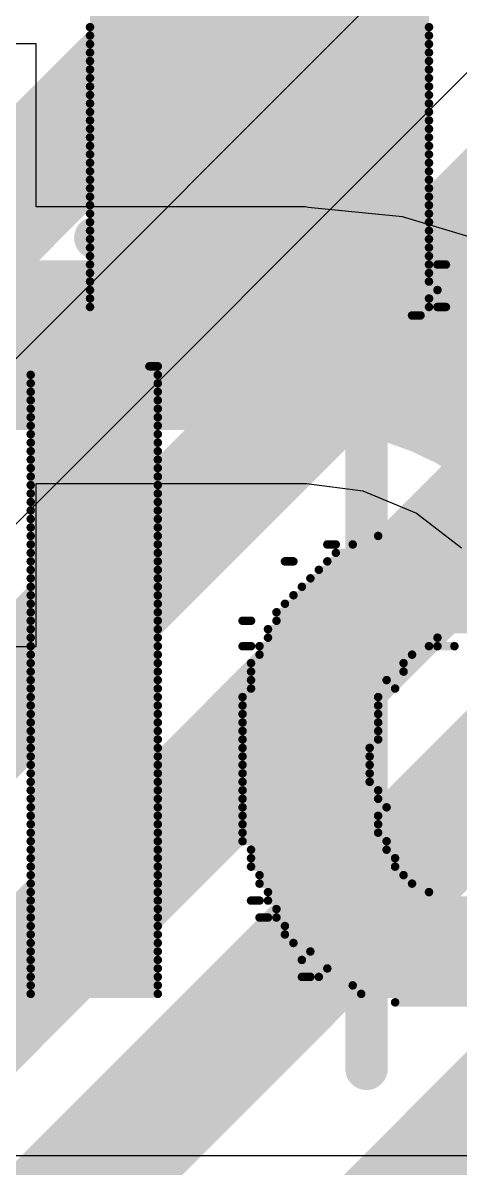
# Model space of a CAD drawing. Header units: inches. Extents: x -5 to 426, y -53 to 116.
# Drawn here: x 22.923 to 24.234, y -13.071 to -9.64 of the extents above; entities that cross this region are included whole.
import ezdxf

# ---------------------------------------------------------------- set-up
doc = ezdxf.new("R2010")
doc.units = ezdxf.units.IN
for name, color, linetype in [('Board Outline', 216, 'Continuous'), ('Bottom Layer', 5, 'Continuous'), ('Bottom Overlay', 54, 'Continuous'), ('Top Layer', 1, 'Continuous'), ('Top Overlay', 2, 'Continuous')]:
    doc.layers.add(name, color=color, linetype=linetype)

# ---------------------------------------------------------------- blocks, each defined once
blk = doc.blocks.new('38_SMD_M______23')
at = {"layer": 'Top Overlay', "const_width": 0.127}
for points in [[(9.0718, -8.4094), (9.0718, -9.2222)], [(6.5826, -9.2222), (9.0718, -9.2222)]]:
    blk.add_lwpolyline(points, dxfattribs=at)
at = {"layer": 'Top Overlay', "const_width": 0.0635}
for points in [[(9.0401, -8.4094, 1), (9.1036, -8.4094, 1)], [(6.5508, -9.2222, 1), (6.6143, -9.2222, 1)], [(9.0401, -9.2222, 1), (9.1036, -9.2222, 1)], [(9.0401, -9.2222, 1), (9.1036, -9.2222, 1)]]:
    blk.add_lwpolyline(points, format="xyb", close=True, dxfattribs=at)

msp = doc.modelspace()

# ---------------------------------------------------------------- linework, layer by layer
at = {"layer": 'Board Outline', "const_width": 0.254}
msp.add_lwpolyline([(49.7725, 6.3481, -1.144567), (-0.2979, -38.4414)], format="xyb", dxfattribs=at)
at = {"layer": 'Bottom Layer'}
for p, q in [((29.8821, -4.1615), (20.9794, -13.0642)), ((21.1658, -12.3823), (29.3173, -4.2308))]:
    msp.add_line(p, q, dxfattribs=at)
at = {"layer": 'Bottom Layer', "const_width": 0.381}
for points in [[(20.9186, -12.135), (29.1589, -3.8947)], [(21.2267, -13.3114), (30.3345, -4.2036)], [(20.0917, -15.3242), (30.4822, -4.9336)], [(19.8879, -16.3343), (30.3798, -5.8424)], [(19.8207, -17.4247), (30.4082, -6.8372)]]:
    msp.add_lwpolyline(points, dxfattribs=at)
at = {"layer": 'Bottom Overlay', "const_width": 0.0254}
for points in [[(23.1243, -9.6278), (24.1403, -9.6278)], [(23.1243, -9.6532), (24.1403, -9.6532)], [(23.1243, -9.6786), (24.1403, -9.6786)], [(23.1243, -9.704), (24.1403, -9.704)], [(23.1243, -9.7294), (24.1403, -9.7294)], [(23.1243, -9.7548), (24.1403, -9.7548)], [(23.1243, -9.7802), (24.1403, -9.7802)], [(23.1243, -9.8056), (24.1403, -9.8056)], [(23.1243, -9.831), (24.1403, -9.831)], [(23.1243, -9.8564), (24.1403, -9.8564)], [(23.1243, -9.8818), (24.1403, -9.8818)], [(23.1243, -9.9072), (24.1403, -9.9072)], [(23.1243, -9.9326), (24.1403, -9.9326)], [(23.1243, -9.958), (24.1403, -9.958)], [(23.1243, -9.9834), (24.1403, -9.9834)], [(23.1243, -10.0088), (24.1403, -10.0088)], [(23.1243, -10.0342), (24.1403, -10.0342)], [(23.1243, -10.0596), (24.1403, -10.0596)], [(23.1243, -10.085), (24.1403, -10.085)], [(23.1243, -10.1104), (24.1403, -10.1104)], [(23.1243, -10.1358), (24.1403, -10.1358)], [(23.1243, -10.1612), (24.1403, -10.1612)], [(23.1243, -10.1866), (24.1403, -10.1866)], [(23.1243, -10.212), (24.1403, -10.212)], [(23.1243, -10.2374), (24.1403, -10.2374)], [(23.1243, -10.2628), (24.1403, -10.2628)], [(23.1243, -10.2882), (24.1403, -10.2882)], [(23.1243, -10.3136), (24.1403, -10.3136)], [(23.1243, -10.339), (24.1403, -10.339)], [(23.1243, -10.3644), (24.1403, -10.3644)], [(24.1657, -10.3644), (24.1911, -10.3644)], [(23.1243, -10.3898), (24.1403, -10.3898)], [(23.1243, -10.4152), (24.1403, -10.4152)], [(23.1243, -10.4406), (24.1657, -10.4406)], [(23.1243, -10.466), (24.1403, -10.466)], [(23.1243, -10.4914), (24.1403, -10.4914)], [(24.1657, -10.4914), (24.1911, -10.4914)], [(24.0895, -10.5168), (24.1149, -10.5168)], [(23.3021, -10.6692), (23.3275, -10.6692)], [(22.9465, -10.6946), (23.3275, -10.6946)], [(22.9465, -10.72), (23.3275, -10.72)], [(22.9465, -10.7454), (23.3275, -10.7454)], [(22.9465, -10.7708), (23.3275, -10.7708)], [(22.9465, -10.7962), (23.3275, -10.7962)], [(22.9465, -10.8216), (23.3275, -10.8216)], [(22.9465, -10.847), (23.3275, -10.847)], [(22.9465, -10.8724), (23.3275, -10.8724)], [(22.9465, -10.8978), (23.3275, -10.8978)], [(22.9465, -10.9232), (23.3275, -10.9232)], [(22.9465, -10.9486), (23.3275, -10.9486)], [(22.9465, -10.974), (23.3275, -10.974)], [(22.9465, -10.9994), (23.3275, -10.9994)], [(22.9465, -11.0248), (23.3275, -11.0248)], [(22.9465, -11.0502), (23.3275, -11.0502)], [(22.9465, -11.0756), (23.3275, -11.0756)], [(22.9465, -11.101), (23.3275, -11.101)], [(22.9465, -11.1264), (23.3275, -11.1264)], [(22.9465, -11.1518), (23.3275, -11.1518)], [(22.9465, -11.1772), (23.3275, -11.1772)], [(23.9879, -11.1772), (24.2927, -11.1772)], [(22.9465, -11.2026), (23.3275, -11.2026)], [(22.9465, -11.228), (23.3275, -11.228)], [(23.8355, -11.2026), (23.8609, -11.2026)], [(23.8609, -11.228), (24.4197, -11.228)], [(23.9117, -11.2026), (24.3689, -11.2026)], [(22.9465, -11.2534), (23.3275, -11.2534)], [(23.7085, -11.2534), (23.7339, -11.2534)], [(23.8355, -11.2534), (24.4451, -11.2534)], [(22.9465, -11.2788), (23.3275, -11.2788)], [(23.8101, -11.2788), (24.4705, -11.2788)], [(22.9465, -11.3042), (23.3275, -11.3042)], [(22.9465, -11.3296), (23.3275, -11.3296)], [(23.7593, -11.3296), (24.9023, -11.3296)], [(23.7847, -11.3042), (24.5213, -11.3042)], [(22.9465, -11.355), (23.3275, -11.355)], [(23.7339, -11.355), (24.9023, -11.355)], [(22.9465, -11.3804), (23.3275, -11.3804)], [(23.7085, -11.3804), (24.9023, -11.3804)], [(22.9465, -11.4058), (23.3275, -11.4058)], [(22.9465, -11.4312), (23.3275, -11.4312)], [(23.5815, -11.4312), (23.6069, -11.4312)], [(23.6831, -11.4058), (24.9023, -11.4058)], [(23.6831, -11.4312), (24.9023, -11.4312)], [(22.9465, -11.4566), (23.3275, -11.4566)], [(23.6577, -11.4566), (24.9023, -11.4566)], [(22.9465, -11.482), (23.3275, -11.482)], [(23.6577, -11.482), (24.1657, -11.482)], [(22.9465, -11.5074), (23.3275, -11.5074)], [(22.9465, -11.5328), (23.3275, -11.5328)], [(23.5815, -11.5074), (23.6069, -11.5074)], [(23.6323, -11.5074), (24.1403, -11.5074)], [(23.6323, -11.5328), (24.0895, -11.5328)], [(24.1657, -11.5074), (24.2165, -11.5074)], [(22.9465, -11.5582), (23.3275, -11.5582)], [(23.6069, -11.5582), (24.0641, -11.5582)], [(22.9465, -11.5836), (23.3275, -11.5836)], [(23.6069, -11.5836), (24.0641, -11.5836)], [(22.9465, -11.609), (23.3275, -11.609)], [(22.9465, -11.6344), (23.3275, -11.6344)], [(23.6069, -11.609), (24.0133, -11.609)], [(23.6069, -11.6344), (24.0387, -11.6344)], [(22.9465, -11.6598), (23.3275, -11.6598)], [(23.5815, -11.6598), (23.9879, -11.6598)], [(22.9465, -11.6852), (23.3275, -11.6852)], [(23.5815, -11.6852), (23.9879, -11.6852)], [(22.9465, -11.7106), (23.3275, -11.7106)], [(22.9465, -11.736), (23.3275, -11.736)], [(23.5815, -11.7106), (23.9879, -11.7106)], [(23.5815, -11.736), (23.9879, -11.736)], [(22.9465, -11.7614), (23.3275, -11.7614)], [(23.5815, -11.7614), (23.9879, -11.7614)], [(22.9465, -11.7868), (23.3275, -11.7868)], [(22.9465, -11.8122), (23.3275, -11.8122)], [(23.5815, -11.7868), (23.9879, -11.7868)], [(23.5815, -11.8122), (23.9625, -11.8122)], [(22.9465, -11.8376), (23.3275, -11.8376)], [(23.5815, -11.8376), (23.9625, -11.8376)], [(22.9465, -11.863), (23.3275, -11.863)], [(23.5815, -11.863), (23.9625, -11.863)], [(22.9465, -11.8884), (23.3275, -11.8884)], [(22.9465, -11.9138), (23.3275, -11.9138)], [(23.5815, -11.8884), (23.9625, -11.8884)], [(23.5815, -11.9138), (23.9625, -11.9138)], [(22.9465, -11.9392), (23.3275, -11.9392)], [(23.5815, -11.9392), (23.9879, -11.9392)], [(22.9465, -11.9646), (23.3275, -11.9646)], [(23.5815, -11.9646), (23.9879, -11.9646)], [(22.9465, -11.99), (23.3275, -11.99)], [(22.9465, -12.0154), (23.3275, -12.0154)], [(23.5815, -11.99), (24.0133, -11.99)], [(23.5815, -12.0154), (23.9879, -12.0154)], [(22.9465, -12.0408), (23.3275, -12.0408)], [(23.5815, -12.0408), (23.9879, -12.0408)], [(22.9465, -12.0662), (23.3275, -12.0662)], [(23.5815, -12.0662), (23.9879, -12.0662)], [(22.9465, -12.0916), (23.3275, -12.0916)], [(22.9465, -12.117), (23.3275, -12.117)], [(23.5815, -12.0916), (24.0133, -12.0916)], [(23.6069, -12.117), (24.0133, -12.117)], [(22.9465, -12.1424), (23.3275, -12.1424)], [(23.6069, -12.1424), (24.0387, -12.1424)], [(22.9465, -12.1678), (23.3275, -12.1678)], [(23.6069, -12.1678), (24.0387, -12.1678)], [(22.9465, -12.1932), (23.3275, -12.1932)], [(22.9465, -12.2186), (23.3275, -12.2186)], [(23.6323, -12.1932), (24.0641, -12.1932)], [(23.6323, -12.2186), (24.0895, -12.2186)], [(22.9465, -12.244), (23.3275, -12.244)], [(23.6577, -12.244), (24.1403, -12.244)], [(22.9465, -12.2694), (23.3275, -12.2694)], [(23.6069, -12.2694), (23.6323, -12.2694)], [(23.6577, -12.2694), (24.9023, -12.2694)], [(22.9465, -12.2948), (23.3275, -12.2948)], [(22.9465, -12.3202), (23.3275, -12.3202)], [(23.6323, -12.3202), (23.6577, -12.3202)], [(23.6831, -12.2948), (24.9023, -12.2948)], [(23.6831, -12.3202), (24.9023, -12.3202)], [(22.9465, -12.3456), (23.3275, -12.3456)], [(23.7085, -12.3456), (24.9023, -12.3456)], [(22.9465, -12.371), (23.3275, -12.371)], [(23.7085, -12.371), (24.9023, -12.371)], [(22.9465, -12.3964), (23.3275, -12.3964)], [(22.9465, -12.4218), (23.3275, -12.4218)], [(23.7339, -12.3964), (24.9023, -12.3964)], [(23.7847, -12.4218), (24.9023, -12.4218)], [(22.9465, -12.4472), (23.3275, -12.4472)], [(23.7593, -12.4472), (24.4959, -12.4472)], [(22.9465, -12.4726), (23.3275, -12.4726)], [(22.9465, -12.498), (23.3275, -12.498)], [(23.7593, -12.498), (23.7847, -12.498)], [(23.8101, -12.498), (24.4197, -12.498)], [(23.8355, -12.4726), (24.4705, -12.4726)], [(22.9465, -12.5234), (23.3275, -12.5234)], [(23.9117, -12.5234), (24.3943, -12.5234)], [(22.9465, -12.5488), (23.3275, -12.5488)], [(23.9371, -12.5488), (24.3435, -12.5488)], [(24.0387, -12.5742), (24.2673, -12.5742)]]:
    msp.add_lwpolyline(points, dxfattribs=at)
at = {"layer": 'Bottom Overlay', "const_width": 0.0127}
for points in [[(23.1179, -9.6532, 1), (23.1306, -9.6532, 1)], [(23.1179, -9.6786, 1), (23.1306, -9.6786, 1)], [(24.1339, -9.6532, 1), (24.1466, -9.6532, 1)], [(24.1339, -9.6786, 1), (24.1466, -9.6786, 1)], [(23.1179, -9.704, 1), (23.1306, -9.704, 1)], [(24.1339, -9.704, 1), (24.1466, -9.704, 1)], [(23.1179, -9.7294, 1), (23.1306, -9.7294, 1)], [(24.1339, -9.7294, 1), (24.1466, -9.7294, 1)], [(23.1179, -9.7548, 1), (23.1306, -9.7548, 1)], [(23.1179, -9.7802, 1), (23.1306, -9.7802, 1)], [(24.1339, -9.7548, 1), (24.1466, -9.7548, 1)], [(24.1339, -9.7802, 1), (24.1466, -9.7802, 1)], [(23.1179, -9.8056, 1), (23.1306, -9.8056, 1)], [(24.1339, -9.8056, 1), (24.1466, -9.8056, 1)], [(23.1179, -9.831, 1), (23.1306, -9.831, 1)], [(23.1179, -9.8564, 1), (23.1306, -9.8564, 1)], [(24.1339, -9.831, 1), (24.1466, -9.831, 1)], [(24.1339, -9.8564, 1), (24.1466, -9.8564, 1)], [(23.1179, -9.8818, 1), (23.1306, -9.8818, 1)], [(24.1339, -9.8818, 1), (24.1466, -9.8818, 1)], [(23.1179, -9.9072, 1), (23.1306, -9.9072, 1)], [(24.1339, -9.9072, 1), (24.1466, -9.9072, 1)], [(23.1179, -9.9326, 1), (23.1306, -9.9326, 1)], [(23.1179, -9.958, 1), (23.1306, -9.958, 1)], [(24.1339, -9.9326, 1), (24.1466, -9.9326, 1)], [(24.1339, -9.958, 1), (24.1466, -9.958, 1)], [(23.1179, -9.9834, 1), (23.1306, -9.9834, 1)], [(24.1339, -9.9834, 1), (24.1466, -9.9834, 1)], [(23.1179, -10.0088, 1), (23.1306, -10.0088, 1)], [(24.1339, -10.0088, 1), (24.1466, -10.0088, 1)], [(23.1179, -10.0342, 1), (23.1306, -10.0342, 1)], [(23.1179, -10.0596, 1), (23.1306, -10.0596, 1)], [(24.1339, -10.0342, 1), (24.1466, -10.0342, 1)], [(24.1339, -10.0596, 1), (24.1466, -10.0596, 1)], [(23.1179, -10.085, 1), (23.1306, -10.085, 1)], [(24.1339, -10.085, 1), (24.1466, -10.085, 1)], [(23.1179, -10.1104, 1), (23.1306, -10.1104, 1)], [(24.1339, -10.1104, 1), (24.1466, -10.1104, 1)], [(23.1179, -10.1358, 1), (23.1306, -10.1358, 1)], [(23.1179, -10.1612, 1), (23.1306, -10.1612, 1)], [(24.1339, -10.1358, 1), (24.1466, -10.1358, 1)], [(24.1339, -10.1612, 1), (24.1466, -10.1612, 1)], [(23.1179, -10.1866, 1), (23.1306, -10.1866, 1)], [(24.1339, -10.1866, 1), (24.1466, -10.1866, 1)], [(23.1179, -10.212, 1), (23.1306, -10.212, 1)], [(24.1339, -10.212, 1), (24.1466, -10.212, 1)], [(23.1179, -10.2374, 1), (23.1306, -10.2374, 1)], [(23.1179, -10.2628, 1), (23.1306, -10.2628, 1)], [(24.1339, -10.2374, 1), (24.1466, -10.2374, 1)], [(24.1339, -10.2628, 1), (24.1466, -10.2628, 1)], [(23.1179, -10.2882, 1), (23.1306, -10.2882, 1)], [(24.1339, -10.2882, 1), (24.1466, -10.2882, 1)], [(23.1179, -10.3136, 1), (23.1306, -10.3136, 1)], [(24.1339, -10.3136, 1), (24.1466, -10.3136, 1)], [(23.1179, -10.339, 1), (23.1306, -10.339, 1)], [(23.1179, -10.3644, 1), (23.1306, -10.3644, 1)], [(24.1339, -10.339, 1), (24.1466, -10.339, 1)], [(24.1339, -10.3644, 1), (24.1466, -10.3644, 1)], [(24.1593, -10.3644, 1), (24.172, -10.3644, 1)], [(24.1847, -10.3644, 1), (24.1974, -10.3644, 1)], [(23.1179, -10.3898, 1), (23.1306, -10.3898, 1)], [(24.1339, -10.3898, 1), (24.1466, -10.3898, 1)], [(23.1179, -10.4152, 1), (23.1306, -10.4152, 1)], [(24.1339, -10.4152, 1), (24.1466, -10.4152, 1)], [(23.1179, -10.4406, 1), (23.1306, -10.4406, 1)], [(23.1179, -10.466, 1), (23.1306, -10.466, 1)], [(24.1339, -10.466, 1), (24.1466, -10.466, 1)], [(24.1593, -10.4406, 1), (24.172, -10.4406, 1)], [(23.1179, -10.4914, 1), (23.1306, -10.4914, 1)], [(24.1339, -10.4914, 1), (24.1466, -10.4914, 1)], [(24.1593, -10.4914, 1), (24.172, -10.4914, 1)], [(24.1847, -10.4914, 1), (24.1974, -10.4914, 1)], [(24.0831, -10.5168, 1), (24.0958, -10.5168, 1)], [(24.1085, -10.5168, 1), (24.1212, -10.5168, 1)], [(23.2957, -10.6692, 1), (23.3084, -10.6692, 1)], [(23.3211, -10.6692, 1), (23.3338, -10.6692, 1)], [(22.9401, -10.6946, 1), (22.9528, -10.6946, 1)], [(23.3211, -10.6946, 1), (23.3338, -10.6946, 1)], [(22.9401, -10.72, 1), (22.9528, -10.72, 1)], [(22.9401, -10.7454, 1), (22.9528, -10.7454, 1)], [(23.3211, -10.72, 1), (23.3338, -10.72, 1)], [(23.3211, -10.7454, 1), (23.3338, -10.7454, 1)], [(22.9401, -10.7708, 1), (22.9528, -10.7708, 1)], [(23.3211, -10.7708, 1), (23.3338, -10.7708, 1)], [(22.9401, -10.7962, 1), (22.9528, -10.7962, 1)], [(23.3211, -10.7962, 1), (23.3338, -10.7962, 1)], [(22.9401, -10.8216, 1), (22.9528, -10.8216, 1)], [(22.9401, -10.847, 1), (22.9528, -10.847, 1)], [(23.3211, -10.8216, 1), (23.3338, -10.8216, 1)], [(23.3211, -10.847, 1), (23.3338, -10.847, 1)], [(22.9401, -10.8724, 1), (22.9528, -10.8724, 1)], [(23.3211, -10.8724, 1), (23.3338, -10.8724, 1)], [(22.9401, -10.8978, 1), (22.9528, -10.8978, 1)], [(23.3211, -10.8978, 1), (23.3338, -10.8978, 1)], [(22.9401, -10.9232, 1), (22.9528, -10.9232, 1)], [(22.9401, -10.9486, 1), (22.9528, -10.9486, 1)], [(23.3211, -10.9232, 1), (23.3338, -10.9232, 1)], [(23.3211, -10.9486, 1), (23.3338, -10.9486, 1)], [(22.9401, -10.974, 1), (22.9528, -10.974, 1)], [(23.3211, -10.974, 1), (23.3338, -10.974, 1)], [(22.9401, -10.9994, 1), (22.9528, -10.9994, 1)], [(23.3211, -10.9994, 1), (23.3338, -10.9994, 1)], [(22.9401, -11.0248, 1), (22.9528, -11.0248, 1)], [(22.9401, -11.0502, 1), (22.9528, -11.0502, 1)], [(23.3211, -11.0248, 1), (23.3338, -11.0248, 1)], [(23.3211, -11.0502, 1), (23.3338, -11.0502, 1)], [(22.9401, -11.0756, 1), (22.9528, -11.0756, 1)], [(23.3211, -11.0756, 1), (23.3338, -11.0756, 1)], [(22.9401, -11.101, 1), (22.9528, -11.101, 1)], [(22.9401, -11.1264, 1), (22.9528, -11.1264, 1)], [(23.3211, -11.101, 1), (23.3338, -11.101, 1)], [(23.3211, -11.1264, 1), (23.3338, -11.1264, 1)], [(22.9401, -11.1518, 1), (22.9528, -11.1518, 1)], [(23.3211, -11.1518, 1), (23.3338, -11.1518, 1)], [(22.9401, -11.1772, 1), (22.9528, -11.1772, 1)], [(23.3211, -11.1772, 1), (23.3338, -11.1772, 1)], [(23.9815, -11.1772, 1), (23.9942, -11.1772, 1)], [(22.9401, -11.2026, 1), (22.9528, -11.2026, 1)], [(22.9401, -11.228, 1), (22.9528, -11.228, 1)], [(23.3211, -11.2026, 1), (23.3338, -11.2026, 1)], [(23.3211, -11.228, 1), (23.3338, -11.228, 1)], [(23.8291, -11.2026, 1), (23.8418, -11.2026, 1)], [(23.8545, -11.2026, 1), (23.8672, -11.2026, 1)], [(23.8545, -11.228, 1), (23.8672, -11.228, 1)], [(23.9053, -11.2026, 1), (23.918, -11.2026, 1)], [(22.9401, -11.2534, 1), (22.9528, -11.2534, 1)], [(23.3211, -11.2534, 1), (23.3338, -11.2534, 1)], [(23.7021, -11.2534, 1), (23.7148, -11.2534, 1)], [(23.7275, -11.2534, 1), (23.7402, -11.2534, 1)], [(23.8291, -11.2534, 1), (23.8418, -11.2534, 1)], [(22.9401, -11.2788, 1), (22.9528, -11.2788, 1)], [(23.3211, -11.2788, 1), (23.3338, -11.2788, 1)], [(23.8037, -11.2788, 1), (23.8164, -11.2788, 1)], [(22.9401, -11.3042, 1), (22.9528, -11.3042, 1)], [(22.9401, -11.3296, 1), (22.9528, -11.3296, 1)], [(23.3211, -11.3042, 1), (23.3338, -11.3042, 1)], [(23.3211, -11.3296, 1), (23.3338, -11.3296, 1)], [(23.7529, -11.3296, 1), (23.7656, -11.3296, 1)], [(23.7783, -11.3042, 1), (23.791, -11.3042, 1)], [(22.9401, -11.355, 1), (22.9528, -11.355, 1)], [(23.3211, -11.355, 1), (23.3338, -11.355, 1)], [(23.7275, -11.355, 1), (23.7402, -11.355, 1)], [(22.9401, -11.3804, 1), (22.9528, -11.3804, 1)], [(23.3211, -11.3804, 1), (23.3338, -11.3804, 1)], [(23.7021, -11.3804, 1), (23.7148, -11.3804, 1)], [(22.9401, -11.4058, 1), (22.9528, -11.4058, 1)], [(22.9401, -11.4312, 1), (22.9528, -11.4312, 1)], [(23.3211, -11.4058, 1), (23.3338, -11.4058, 1)], [(23.3211, -11.4312, 1), (23.3338, -11.4312, 1)], [(23.5751, -11.4312, 1), (23.5878, -11.4312, 1)], [(23.6005, -11.4312, 1), (23.6132, -11.4312, 1)], [(23.6767, -11.4058, 1), (23.6894, -11.4058, 1)], [(23.6767, -11.4312, 1), (23.6894, -11.4312, 1)], [(22.9401, -11.4566, 1), (22.9528, -11.4566, 1)], [(23.3211, -11.4566, 1), (23.3338, -11.4566, 1)], [(23.6513, -11.4566, 1), (23.664, -11.4566, 1)], [(22.9401, -11.482, 1), (22.9528, -11.482, 1)], [(23.3211, -11.482, 1), (23.3338, -11.482, 1)], [(23.6513, -11.482, 1), (23.664, -11.482, 1)], [(24.1593, -11.482, 1), (24.172, -11.482, 1)], [(22.9401, -11.5074, 1), (22.9528, -11.5074, 1)], [(22.9401, -11.5328, 1), (22.9528, -11.5328, 1)], [(23.3211, -11.5074, 1), (23.3338, -11.5074, 1)], [(23.3211, -11.5328, 1), (23.3338, -11.5328, 1)], [(23.5751, -11.5074, 1), (23.5878, -11.5074, 1)], [(23.6005, -11.5074, 1), (23.6132, -11.5074, 1)], [(23.6259, -11.5074, 1), (23.6386, -11.5074, 1)], [(23.6259, -11.5328, 1), (23.6386, -11.5328, 1)], [(24.0831, -11.5328, 1), (24.0958, -11.5328, 1)], [(24.1339, -11.5074, 1), (24.1466, -11.5074, 1)], [(24.1593, -11.5074, 1), (24.172, -11.5074, 1)], [(24.2101, -11.5074, 1), (24.2228, -11.5074, 1)], [(22.9401, -11.5582, 1), (22.9528, -11.5582, 1)], [(23.3211, -11.5582, 1), (23.3338, -11.5582, 1)], [(23.6005, -11.5582, 1), (23.6132, -11.5582, 1)], [(24.0577, -11.5582, 1), (24.0704, -11.5582, 1)], [(22.9401, -11.5836, 1), (22.9528, -11.5836, 1)], [(23.3211, -11.5836, 1), (23.3338, -11.5836, 1)], [(23.6005, -11.5836, 1), (23.6132, -11.5836, 1)], [(24.0577, -11.5836, 1), (24.0704, -11.5836, 1)], [(22.9401, -11.609, 1), (22.9528, -11.609, 1)], [(22.9401, -11.6344, 1), (22.9528, -11.6344, 1)], [(23.3211, -11.609, 1), (23.3338, -11.609, 1)], [(23.3211, -11.6344, 1), (23.3338, -11.6344, 1)], [(23.6005, -11.609, 1), (23.6132, -11.609, 1)], [(23.6005, -11.6344, 1), (23.6132, -11.6344, 1)], [(24.0069, -11.609, 1), (24.0196, -11.609, 1)], [(24.0323, -11.6344, 1), (24.045, -11.6344, 1)], [(22.9401, -11.6598, 1), (22.9528, -11.6598, 1)], [(23.3211, -11.6598, 1), (23.3338, -11.6598, 1)], [(23.5751, -11.6598, 1), (23.5878, -11.6598, 1)], [(23.9815, -11.6598, 1), (23.9942, -11.6598, 1)], [(22.9401, -11.6852, 1), (22.9528, -11.6852, 1)], [(23.3211, -11.6852, 1), (23.3338, -11.6852, 1)], [(23.5751, -11.6852, 1), (23.5878, -11.6852, 1)], [(23.9815, -11.6852, 1), (23.9942, -11.6852, 1)], [(22.9401, -11.7106, 1), (22.9528, -11.7106, 1)], [(22.9401, -11.736, 1), (22.9528, -11.736, 1)], [(23.3211, -11.7106, 1), (23.3338, -11.7106, 1)], [(23.3211, -11.736, 1), (23.3338, -11.736, 1)], [(23.5751, -11.7106, 1), (23.5878, -11.7106, 1)], [(23.5751, -11.736, 1), (23.5878, -11.736, 1)], [(23.9815, -11.7106, 1), (23.9942, -11.7106, 1)], [(23.9815, -11.736, 1), (23.9942, -11.736, 1)], [(22.9401, -11.7614, 1), (22.9528, -11.7614, 1)], [(23.3211, -11.7614, 1), (23.3338, -11.7614, 1)], [(23.5751, -11.7614, 1), (23.5878, -11.7614, 1)], [(23.9815, -11.7614, 1), (23.9942, -11.7614, 1)], [(22.9401, -11.7868, 1), (22.9528, -11.7868, 1)], [(22.9401, -11.8122, 1), (22.9528, -11.8122, 1)], [(23.3211, -11.7868, 1), (23.3338, -11.7868, 1)], [(23.3211, -11.8122, 1), (23.3338, -11.8122, 1)], [(23.5751, -11.7868, 1), (23.5878, -11.7868, 1)], [(23.5751, -11.8122, 1), (23.5878, -11.8122, 1)], [(23.9561, -11.8122, 1), (23.9688, -11.8122, 1)], [(23.9815, -11.7868, 1), (23.9942, -11.7868, 1)], [(22.9401, -11.8376, 1), (22.9528, -11.8376, 1)], [(23.3211, -11.8376, 1), (23.3338, -11.8376, 1)], [(23.5751, -11.8376, 1), (23.5878, -11.8376, 1)], [(23.9561, -11.8376, 1), (23.9688, -11.8376, 1)], [(22.9401, -11.863, 1), (22.9528, -11.863, 1)], [(23.3211, -11.863, 1), (23.3338, -11.863, 1)], [(23.5751, -11.863, 1), (23.5878, -11.863, 1)], [(23.9561, -11.863, 1), (23.9688, -11.863, 1)], [(22.9401, -11.8884, 1), (22.9528, -11.8884, 1)], [(22.9401, -11.9138, 1), (22.9528, -11.9138, 1)], [(23.3211, -11.8884, 1), (23.3338, -11.8884, 1)], [(23.3211, -11.9138, 1), (23.3338, -11.9138, 1)], [(23.5751, -11.8884, 1), (23.5878, -11.8884, 1)], [(23.5751, -11.9138, 1), (23.5878, -11.9138, 1)], [(23.9561, -11.8884, 1), (23.9688, -11.8884, 1)], [(23.9561, -11.9138, 1), (23.9688, -11.9138, 1)], [(22.9401, -11.9392, 1), (22.9528, -11.9392, 1)], [(23.3211, -11.9392, 1), (23.3338, -11.9392, 1)], [(23.5751, -11.9392, 1), (23.5878, -11.9392, 1)], [(23.9815, -11.9392, 1), (23.9942, -11.9392, 1)], [(22.9401, -11.9646, 1), (22.9528, -11.9646, 1)], [(23.3211, -11.9646, 1), (23.3338, -11.9646, 1)], [(23.5751, -11.9646, 1), (23.5878, -11.9646, 1)], [(23.9815, -11.9646, 1), (23.9942, -11.9646, 1)], [(22.9401, -11.99, 1), (22.9528, -11.99, 1)], [(22.9401, -12.0154, 1), (22.9528, -12.0154, 1)], [(23.3211, -11.99, 1), (23.3338, -11.99, 1)], [(23.3211, -12.0154, 1), (23.3338, -12.0154, 1)], [(23.5751, -11.99, 1), (23.5878, -11.99, 1)], [(23.5751, -12.0154, 1), (23.5878, -12.0154, 1)], [(23.9815, -12.0154, 1), (23.9942, -12.0154, 1)], [(24.0069, -11.99, 1), (24.0196, -11.99, 1)], [(22.9401, -12.0408, 1), (22.9528, -12.0408, 1)], [(23.3211, -12.0408, 1), (23.3338, -12.0408, 1)], [(23.5751, -12.0408, 1), (23.5878, -12.0408, 1)], [(23.9815, -12.0408, 1), (23.9942, -12.0408, 1)], [(22.9401, -12.0662, 1), (22.9528, -12.0662, 1)], [(23.3211, -12.0662, 1), (23.3338, -12.0662, 1)], [(23.5751, -12.0662, 1), (23.5878, -12.0662, 1)], [(23.9815, -12.0662, 1), (23.9942, -12.0662, 1)], [(22.9401, -12.0916, 1), (22.9528, -12.0916, 1)], [(22.9401, -12.117, 1), (22.9528, -12.117, 1)], [(23.3211, -12.0916, 1), (23.3338, -12.0916, 1)], [(23.3211, -12.117, 1), (23.3338, -12.117, 1)], [(23.5751, -12.0916, 1), (23.5878, -12.0916, 1)], [(23.6005, -12.117, 1), (23.6132, -12.117, 1)], [(24.0069, -12.0916, 1), (24.0196, -12.0916, 1)], [(24.0069, -12.117, 1), (24.0196, -12.117, 1)], [(22.9401, -12.1424, 1), (22.9528, -12.1424, 1)], [(23.3211, -12.1424, 1), (23.3338, -12.1424, 1)], [(23.6005, -12.1424, 1), (23.6132, -12.1424, 1)], [(24.0323, -12.1424, 1), (24.045, -12.1424, 1)], [(22.9401, -12.1678, 1), (22.9528, -12.1678, 1)], [(23.3211, -12.1678, 1), (23.3338, -12.1678, 1)], [(23.6005, -12.1678, 1), (23.6132, -12.1678, 1)], [(24.0323, -12.1678, 1), (24.045, -12.1678, 1)], [(22.9401, -12.1932, 1), (22.9528, -12.1932, 1)], [(22.9401, -12.2186, 1), (22.9528, -12.2186, 1)], [(23.3211, -12.1932, 1), (23.3338, -12.1932, 1)], [(23.3211, -12.2186, 1), (23.3338, -12.2186, 1)], [(23.6259, -12.1932, 1), (23.6386, -12.1932, 1)], [(23.6259, -12.2186, 1), (23.6386, -12.2186, 1)], [(24.0577, -12.1932, 1), (24.0704, -12.1932, 1)], [(24.0831, -12.2186, 1), (24.0958, -12.2186, 1)], [(22.9401, -12.244, 1), (22.9528, -12.244, 1)], [(23.3211, -12.244, 1), (23.3338, -12.244, 1)], [(23.6513, -12.244, 1), (23.664, -12.244, 1)], [(24.1339, -12.244, 1), (24.1466, -12.244, 1)], [(22.9401, -12.2694, 1), (22.9528, -12.2694, 1)], [(23.3211, -12.2694, 1), (23.3338, -12.2694, 1)], [(23.6005, -12.2694, 1), (23.6132, -12.2694, 1)], [(23.6259, -12.2694, 1), (23.6386, -12.2694, 1)], [(23.6513, -12.2694, 1), (23.664, -12.2694, 1)], [(22.9401, -12.2948, 1), (22.9528, -12.2948, 1)], [(22.9401, -12.3202, 1), (22.9528, -12.3202, 1)], [(23.3211, -12.2948, 1), (23.3338, -12.2948, 1)], [(23.3211, -12.3202, 1), (23.3338, -12.3202, 1)], [(23.6259, -12.3202, 1), (23.6386, -12.3202, 1)], [(23.6513, -12.3202, 1), (23.664, -12.3202, 1)], [(23.6767, -12.2948, 1), (23.6894, -12.2948, 1)], [(23.6767, -12.3202, 1), (23.6894, -12.3202, 1)], [(22.9401, -12.3456, 1), (22.9528, -12.3456, 1)], [(23.3211, -12.3456, 1), (23.3338, -12.3456, 1)], [(23.7021, -12.3456, 1), (23.7148, -12.3456, 1)], [(22.9401, -12.371, 1), (22.9528, -12.371, 1)], [(23.3211, -12.371, 1), (23.3338, -12.371, 1)], [(23.7021, -12.371, 1), (23.7148, -12.371, 1)], [(22.9401, -12.3964, 1), (22.9528, -12.3964, 1)], [(22.9401, -12.4218, 1), (22.9528, -12.4218, 1)], [(23.3211, -12.3964, 1), (23.3338, -12.3964, 1)], [(23.3211, -12.4218, 1), (23.3338, -12.4218, 1)], [(23.7275, -12.3964, 1), (23.7402, -12.3964, 1)], [(23.7783, -12.4218, 1), (23.791, -12.4218, 1)], [(22.9401, -12.4472, 1), (22.9528, -12.4472, 1)], [(23.3211, -12.4472, 1), (23.3338, -12.4472, 1)], [(23.7529, -12.4472, 1), (23.7656, -12.4472, 1)], [(22.9401, -12.4726, 1), (22.9528, -12.4726, 1)], [(22.9401, -12.498, 1), (22.9528, -12.498, 1)], [(23.3211, -12.4726, 1), (23.3338, -12.4726, 1)], [(23.3211, -12.498, 1), (23.3338, -12.498, 1)], [(23.7529, -12.498, 1), (23.7656, -12.498, 1)], [(23.7783, -12.498, 1), (23.791, -12.498, 1)], [(23.8037, -12.498, 1), (23.8164, -12.498, 1)], [(23.8291, -12.4726, 1), (23.8418, -12.4726, 1)], [(22.9401, -12.5234, 1), (22.9528, -12.5234, 1)], [(23.3211, -12.5234, 1), (23.3338, -12.5234, 1)], [(23.9053, -12.5234, 1), (23.918, -12.5234, 1)], [(22.9401, -12.5488, 1), (22.9528, -12.5488, 1)], [(23.3211, -12.5488, 1), (23.3338, -12.5488, 1)], [(23.9307, -12.5488, 1), (23.9434, -12.5488, 1)], [(24.0323, -12.5742, 1), (24.045, -12.5742, 1)]]:
    msp.add_lwpolyline(points, format="xyb", close=True, dxfattribs=at)
at = {"layer": 'Top Layer'}
for p, q in [((22.9631, -9.7036), (21.8201, -9.7036)), ((22.9631, -10.1916), (22.9631, -9.7036)), ((23.77, -10.1916), (22.9631, -10.1916)), ((23.7778, -10.1932), (23.77, -10.1916)), ((24.0611, -10.2211), (23.7778, -10.1932)), ((24.3409, -10.306), (24.0611, -10.2211)), ((22.9631, -11.5084), (22.9631, -11.0204)), ((22.9631, -11.0204), (23.77, -11.0204)), ((23.77, -11.0204), (23.7729, -11.0198)), ((23.7729, -11.0198), (23.9421, -11.0421)), ((23.9421, -11.0421), (24.1025, -11.1085)), ((24.1025, -11.1085), (24.2379, -11.2124)), ((21.8201, -11.5084), (22.9631, -11.5084)), ((24.4847, -13.0336), (22.7083, -13.0336))]:
    msp.add_line(p, q, dxfattribs=at)
at = {"layer": 'Top Layer', "const_width": 0.508}
msp.add_lwpolyline([(22.3607, -10.606), (23.77, -10.606)], dxfattribs=at)
at = {"layer": 'Top Layer', "const_width": 0.254}
msp.add_lwpolyline([(23.643, -10.606, 1), (23.897, -10.606, 1)], format="xyb", close=True, dxfattribs=at)
msp.add_lwpolyline([(23.643, -10.606, 1), (23.897, -10.606, 1)], format="xyb", close=True, dxfattribs=at)
at = {"layer": 'Top Layer', "const_width": 0.508}
msp.add_lwpolyline([(23.77, -10.606, -0.198912), (24.5325, -10.9218)], format="xyb", dxfattribs=at)

# ---------------------------------------------------------------- block references
at = {"rotation": 90}
msp.add_blockref('38_SMD_M______23', (14.7307, -19.356), dxfattribs=at)

doc.saveas('drawing.dxf')
